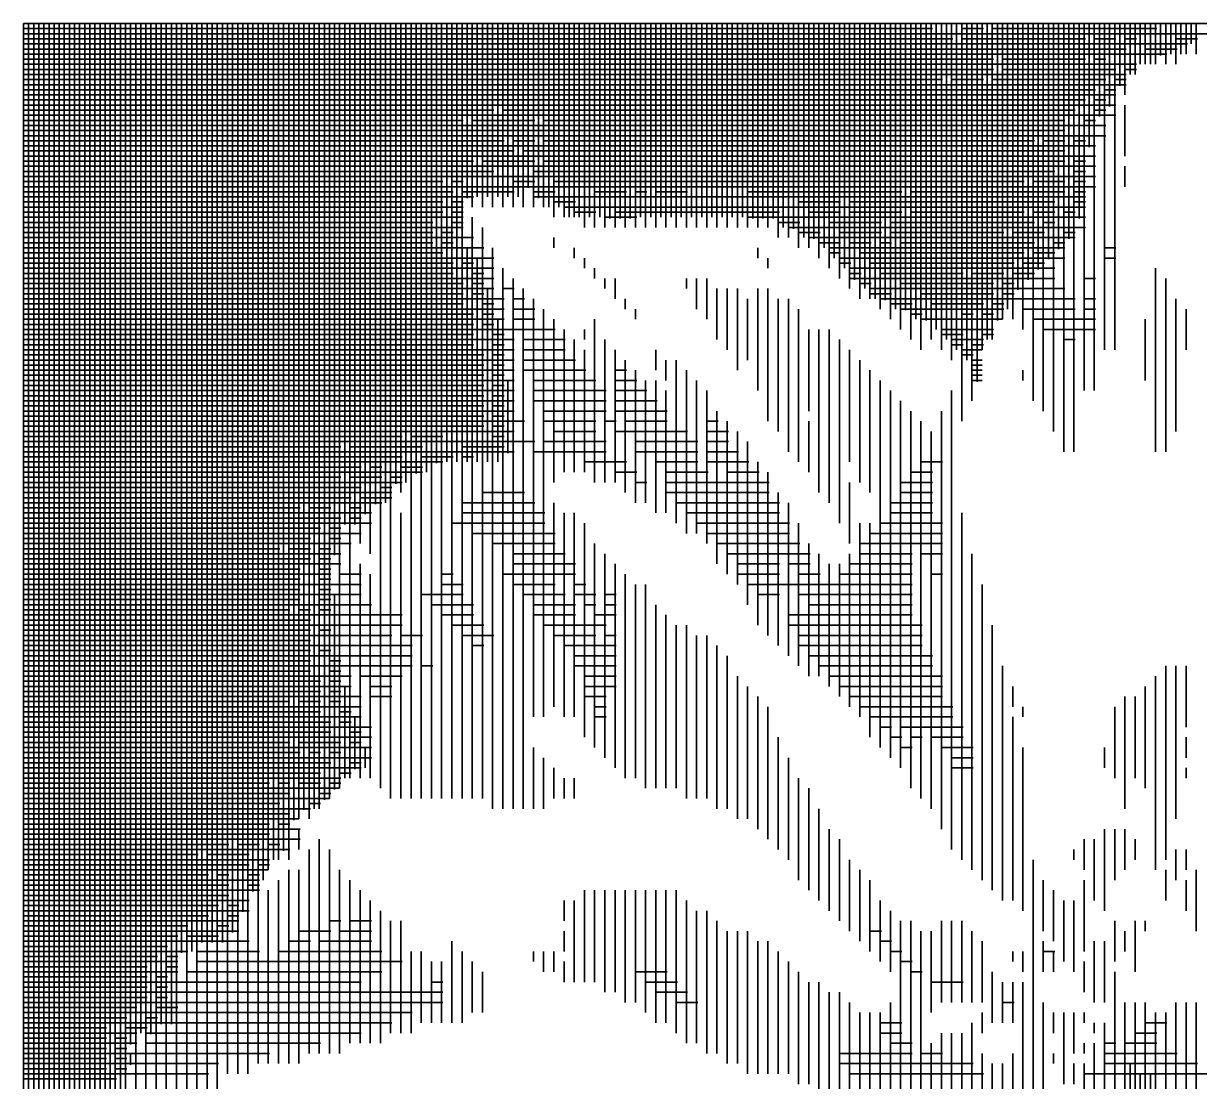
# Model space of a CAD drawing. Header units: inches. Extents: x 0 to 1599, y 1 to 1672.
# Drawn here: x 0 to 922, y 842 to 1672 of the extents above; entities that cross this region are included whole.
import ezdxf

# ---------------------------------------------------------------- set-up
doc = ezdxf.new("R2010")
doc.units = ezdxf.units.IN
doc.header["$MEASUREMENT"] = 0
doc.layers.add('Layer 1', color=7, linetype='Continuous')

msp = doc.modelspace()

# ---------------------------------------------------------------- linework, layer by layer
at = {"layer": 'Layer 1', "color": 7, "lineweight": 35, "true_color": 0xffffff}
for points in [[(0, 1672), (0, 1)], [(0, 1672), (1599, 1672)], [(4, 1672), (4, 1)], [(8, 1672), (8, 1)], [(12, 1672), (12, 1)], [(16, 1672), (16, 1)], [(20, 1672), (20, 1)], [(24, 1672), (24, 1)], [(28, 1672), (28, 1)], [(32, 1672), (32, 1)], [(36, 1672), (36, 1)], [(40, 1672), (40, 1)], [(44, 1672), (44, 1)], [(48, 1672), (48, 1)], [(52, 1672), (52, 1)], [(56, 1672), (56, 1)], [(60, 1672), (60, 1)], [(64, 1672), (64, 1)], [(68, 1672), (68, 1)], [(72, 1672), (72, 1)], [(76, 1672), (76, 1)], [(80, 1672), (80, 1)], [(84, 1672), (84, 871)], [(88, 1672), (88, 1)], [(92, 1672), (92, 880)], [(96, 1672), (96, 1)], [(100, 1672), (100, 879)], [(104, 1672), (104, 1)], [(108, 1672), (108, 887)], [(112, 1672), (112, 1)], [(116, 1672), (116, 887)], [(120, 1672), (120, 1)], [(124, 1672), (124, 943)], [(128, 1672), (128, 1)], [(132, 1672), (132, 944)], [(136, 1672), (136, 1)], [(140, 1672), (140, 951)], [(144, 1672), (144, 1)], [(148, 1672), (148, 951)], [(152, 1672), (152, 736)], [(156, 1672), (156, 951)], [(160, 1672), (160, 848)], [(164, 1672), (164, 959)], [(168, 1672), (168, 848)], [(172, 1672), (172, 975)], [(176, 1672), (176, 848)], [(180, 1672), (180, 991)], [(184, 1672), (184, 856)], [(188, 1672), (188, 1000)], [(192, 1672), (192, 1008)], [(196, 1672), (196, 1016)], [(200, 1672), (200, 1016)], [(204, 1672), (204, 1023)], [(208, 1672), (208, 1016)], [(212, 1672), (212, 1047)], [(216, 1672), (216, 1048)], [(220, 1672), (220, 1055)], [(224, 1672), (224, 1048)], [(228, 1672), (228, 1056)], [(232, 1672), (232, 1056)], [(236, 1672), (236, 1063)], [(240, 1672), (240, 1064)], [(244, 1672), (244, 1255)], [(248, 1672), (248, 1072)], [(252, 1672), (252, 1279)], [(256, 1672), (256, 1080)], [(260, 1672), (260, 1279)], [(264, 1672), (264, 1264)], [(268, 1672), (268, 1287)], [(272, 1672), (272, 1256)], [(276, 1672), (276, 1295)], [(280, 1672), (280, 1072)], [(284, 1672), (284, 1296)], [(288, 1672), (288, 1064)], [(292, 1672), (292, 1311)], [(296, 1672), (296, 1304)], [(300, 1672), (300, 1312)], [(304, 1672), (304, 1064)], [(308, 1672), (308, 1319)], [(312, 1672), (312, 1064)], [(316, 1672), (316, 1320)], [(320, 1672), (320, 1064)], [(324, 1672), (324, 1327)], [(328, 1672), (328, 1064)], [(332, 1672), (332, 1328)], [(336, 1672), (336, 1064)], [(340, 1672), (340, 1328)], [(344, 1672), (344, 1064)], [(348, 1672), (348, 1535)], [(352, 1672), (352, 1528)], [(356, 1672), (356, 1536)], [(360, 1672), (360, 1528)], [(364, 1672), (364, 1536)], [(368, 1672), (368, 1528)], [(372, 1672), (372, 1536)], [(376, 1672), (376, 1528)], [(380, 1672), (380, 1536)], [(384, 1672), (384, 1528)], [(388, 1672), (388, 1536)], [(392, 1672), (392, 1528)], [(396, 1672), (396, 1543)], [(400, 1672), (400, 1528)], [(404, 1672), (404, 1535)], [(408, 1672), (408, 1528)], [(412, 1672), (412, 1528)], [(416, 1672), (416, 1520)], [(420, 1672), (420, 1528)], [(424, 1672), (424, 1520)], [(428, 1672), (428, 1520)], [(432, 1672), (432, 1520)], [(436, 1672), (436, 1520)], [(440, 1672), (440, 1512)], [(444, 1672), (444, 1520)], [(448, 1672), (448, 1512)], [(452, 1672), (452, 1520)], [(456, 1672), (456, 1512)], [(460, 1672), (460, 1519)], [(464, 1672), (464, 1512)], [(468, 1672), (468, 1519)], [(472, 1672), (472, 1512)], [(476, 1672), (476, 1519)], [(480, 1672), (480, 1512)], [(484, 1672), (484, 1520)], [(488, 1672), (488, 1512)], [(492, 1672), (492, 1520)], [(496, 1672), (496, 1512)], [(500, 1672), (500, 1520)], [(504, 1672), (504, 1512)], [(508, 1672), (508, 1520)], [(512, 1672), (512, 1512)], [(516, 1672), (516, 1520)], [(520, 1672), (520, 1512)], [(524, 1672), (524, 1520)], [(528, 1672), (528, 1512)], [(532, 1672), (532, 1520)], [(536, 1672), (536, 1512)], [(540, 1672), (540, 1520)], [(544, 1672), (544, 1512)], [(548, 1672), (548, 1520)], [(552, 1672), (552, 1512)], [(556, 1672), (556, 1520)], [(560, 1672), (560, 1512)], [(564, 1672), (564, 1520)], [(568, 1672), (568, 1512)], [(572, 1672), (572, 1519)], [(576, 1672), (576, 1512)], [(580, 1672), (580, 1519)], [(584, 1672), (584, 1512)], [(588, 1672), (588, 1519)], [(592, 1672), (592, 1504)], [(596, 1672), (596, 1512)], [(600, 1672), (600, 1504)], [(604, 1672), (604, 1511)], [(608, 1672), (608, 1496)], [(612, 1672), (612, 1504)], [(616, 1672), (616, 1496)], [(620, 1672), (620, 1503)], [(624, 1672), (624, 1488)], [(628, 1672), (628, 1496)], [(632, 1672), (632, 1480)], [(636, 1672), (636, 1488)], [(640, 1672), (640, 1472)], [(644, 1672), (644, 1480)], [(648, 1672), (648, 1464)], [(652, 1672), (652, 1471)], [(656, 1672), (656, 1456)], [(660, 1672), (660, 1464)], [(664, 1672), (664, 1456)], [(668, 1672), (668, 1456)], [(672, 1672), (672, 1448)], [(676, 1672), (676, 1455)], [(680, 1672), (680, 1440)], [(684, 1672), (684, 1448)], [(688, 1672), (688, 1432)], [(692, 1672), (692, 1447)], [(696, 1672), (696, 1424)], [(700, 1672), (700, 1440)], [(704, 1672), (704, 1416)], [(708, 1672), (708, 1439)], [(712, 1672), (712, 1424)], [(716, 1672), (716, 1432)], [(720, 1672), (720, 1416)], [(724, 1672), (724, 1424)], [(728, 1672), (728, 1408)], [(732, 1672), (732, 1416)], [(736, 1672), (736, 1360)], [(740, 1672), (740, 1408)], [(744, 1672), (744, 1376)], [(748, 1672), (748, 1391)], [(752, 1672), (752, 1416)], [(756, 1672), (756, 1424)], [(760, 1672), (760, 1424)], [(764, 1672), (764, 1439)], [(768, 1672), (768, 1440)], [(772, 1672), (772, 1448)], [(776, 1672), (776, 1440)], [(780, 1672), (780, 1463)], [(784, 1672), (784, 1432)], [(788, 1672), (788, 1471)], [(792, 1672), (792, 1376)], [(796, 1672), (796, 1479)], [(800, 1672), (800, 1368)], [(804, 1672), (804, 1487)], [(808, 1672), (808, 1352)], [(812, 1672), (812, 1495)], [(816, 1672), (816, 1336)], [(820, 1672), (820, 1503)], [(824, 1672), (824, 1336)], [(828, 1672), (828, 1519)], [(832, 1672), (832, 1384)], [(836, 1672), (836, 1575)], [(840, 1672), (840, 1384)], [(844, 1672), (844, 1599)], [(848, 1672), (848, 1416)], [(852, 1672), (852, 1607)], [(856, 1672), (856, 1416)], [(860, 1672), (860, 1623)], [(864, 1672), (864, 1616)], [(868, 1672), (868, 1632)], [(872, 1672), (872, 1632)], [(876, 1672), (876, 1640)], [(880, 1672), (880, 1640)], [(884, 1672), (884, 1640)], [(888, 1672), (888, 1640)], [(892, 1672), (892, 1647)], [(896, 1672), (896, 1640)], [(900, 1672), (900, 1648)], [(904, 1672), (904, 1640)], [(908, 1672), (908, 1648)], [(912, 1672), (912, 1648)], [(916, 1672), (916, 1656)], [(920, 1672), (920, 1648)], [(0, 1668), (713, 1668)], [(0, 1664), (1599, 1664)], [(736, 1668), (753, 1668)], [(760, 1668), (889, 1668)], [(0, 1660), (729, 1660)], [(0, 1656), (913, 1656)], [(0, 1652), (865, 1652)], [(736, 1660), (833, 1660)], [(840, 1660), (857, 1660)], [(864, 1660), (873, 1660)], [(880, 1652), (905, 1652)], [(904, 1660), (921, 1660)], [(0, 1648), (897, 1648)], [(0, 1644), (761, 1644)], [(768, 1644), (833, 1644)], [(840, 1644), (849, 1644)], [(0, 1640), (873, 1640)], [(0, 1636), (761, 1636)], [(768, 1636), (857, 1636)], [(864, 1636), (873, 1636)], [(0, 1632), (865, 1632)], [(0, 1628), (721, 1628)], [(0, 1624), (865, 1624)], [(728, 1628), (753, 1628)], [(760, 1628), (849, 1628)], [(856, 1628), (865, 1628)], [(0, 1620), (841, 1620)], [(0, 1616), (857, 1616)], [(848, 1620), (857, 1620)], [(0, 1612), (833, 1612)], [(0, 1608), (857, 1608)], [(840, 1612), (849, 1612)], [(864, 1608), (864, 1568)], [(0, 1604), (369, 1604)], [(0, 1600), (857, 1600)], [(0, 1596), (345, 1596)], [(352, 1596), (401, 1596)], [(376, 1604), (825, 1604)], [(408, 1596), (817, 1596)], [(832, 1596), (841, 1596)], [(840, 1604), (849, 1604)], [(0, 1592), (849, 1592)], [(0, 1588), (817, 1588)], [(0, 1584), (849, 1584)], [(0, 1580), (377, 1580)], [(384, 1580), (401, 1580)], [(408, 1580), (793, 1580)], [(800, 1580), (817, 1580)], [(824, 1580), (833, 1580)], [(0, 1576), (841, 1576)], [(0, 1572), (385, 1572)], [(392, 1572), (817, 1572)], [(0, 1568), (841, 1568)], [(0, 1564), (353, 1564)], [(0, 1560), (841, 1560)], [(360, 1564), (401, 1564)], [(408, 1564), (817, 1564)], [(824, 1564), (833, 1564)], [(864, 1560), (864, 1544)], [(0, 1556), (369, 1556)], [(0, 1552), (841, 1552)], [(400, 1556), (809, 1556)], [(824, 1556), (833, 1556)], [(0, 1548), (329, 1548)], [(0, 1544), (841, 1544)], [(336, 1548), (345, 1548)], [(384, 1548), (401, 1548)], [(416, 1548), (785, 1548)], [(792, 1548), (817, 1548)], [(824, 1548), (833, 1548)], [(0, 1540), (337, 1540)], [(0, 1536), (353, 1536)], [(0, 1532), (329, 1532)], [(336, 1532), (345, 1532)], [(344, 1540), (385, 1540)], [(400, 1540), (417, 1540)], [(400, 1536), (833, 1536)], [(416, 1532), (433, 1532)], [(448, 1540), (473, 1540)], [(480, 1540), (489, 1540)], [(496, 1540), (521, 1540)], [(568, 1540), (689, 1540)], [(608, 1532), (641, 1532)], [(648, 1532), (809, 1532)], [(696, 1540), (817, 1540)], [(824, 1540), (833, 1540)], [(824, 1532), (833, 1532)], [(0, 1528), (345, 1528)], [(0, 1524), (329, 1524)], [(336, 1524), (345, 1524)], [(424, 1528), (833, 1528)], [(432, 1524), (449, 1524)], [(464, 1524), (593, 1524)], [(616, 1524), (641, 1524)], [(648, 1524), (689, 1524)], [(696, 1524), (785, 1524)], [(792, 1524), (809, 1524)], [(816, 1524), (825, 1524)], [(0, 1520), (345, 1520)], [(0, 1516), (321, 1516)], [(336, 1516), (345, 1516)], [(352, 1520), (352, 1064)], [(456, 1520), (481, 1520)], [(568, 1520), (833, 1520)], [(592, 1516), (609, 1516)], [(632, 1516), (673, 1516)], [(680, 1516), (793, 1516)], [(800, 1516), (809, 1516)], [(0, 1512), (345, 1512)], [(0, 1508), (321, 1508)], [(0, 1504), (353, 1504)], [(328, 1508), (337, 1508)], [(360, 1512), (360, 1064)], [(416, 1504), (416, 1496)], [(600, 1512), (833, 1512)], [(608, 1508), (625, 1508)], [(616, 1504), (825, 1504)], [(640, 1508), (673, 1508)], [(680, 1508), (769, 1508)], [(776, 1508), (801, 1508)], [(816, 1508), (825, 1508)], [(0, 1500), (321, 1500)], [(0, 1496), (361, 1496)], [(328, 1500), (337, 1500)], [(348, 1496), (348, 1328)], [(368, 1496), (368, 1056)], [(432, 1496), (432, 1488)], [(576, 1496), (576, 1488)], [(624, 1500), (641, 1500)], [(632, 1496), (817, 1496)], [(648, 1500), (665, 1500)], [(672, 1500), (681, 1500)], [(688, 1500), (793, 1500)], [(808, 1500), (817, 1500)], [(848, 1496), (857, 1496)], [(0, 1492), (329, 1492)], [(0, 1488), (369, 1488)], [(356, 1488), (356, 1328)], [(440, 1488), (440, 1480)], [(584, 1488), (584, 1480)], [(632, 1492), (641, 1492)], [(640, 1488), (817, 1488)], [(656, 1492), (785, 1492)], [(792, 1492), (809, 1492)], [(848, 1488), (857, 1488)], [(0, 1484), (337, 1484)], [(0, 1480), (369, 1480)], [(0, 1476), (337, 1476)], [(344, 1484), (353, 1484)], [(352, 1476), (361, 1476)], [(376, 1480), (376, 1056)], [(448, 1480), (448, 1472)], [(640, 1484), (649, 1484)], [(648, 1480), (809, 1480)], [(648, 1476), (657, 1476)], [(664, 1484), (777, 1484)], [(672, 1476), (737, 1476)], [(744, 1476), (769, 1476)], [(776, 1476), (793, 1476)], [(784, 1484), (801, 1484)], [(888, 1480), (888, 1336)], [(0, 1472), (369, 1472)], [(0, 1468), (345, 1468)], [(352, 1468), (361, 1468)], [(384, 1472), (384, 1056)], [(456, 1472), (456, 1464)], [(464, 1472), (464, 1456)], [(520, 1472), (520, 1464)], [(528, 1472), (528, 1448)], [(536, 1472), (536, 1440)], [(648, 1472), (809, 1472)], [(656, 1468), (665, 1468)], [(688, 1468), (761, 1468)], [(768, 1468), (777, 1468)], [(832, 1472), (841, 1472)], [(896, 1472), (896, 1336)], [(0, 1464), (369, 1464)], [(0, 1460), (345, 1460)], [(352, 1460), (361, 1460)], [(364, 1464), (364, 1328)], [(376, 1464), (385, 1464)], [(392, 1464), (392, 1056)], [(544, 1464), (544, 1424)], [(552, 1464), (552, 1416)], [(560, 1464), (560, 1400)], [(576, 1464), (576, 1384)], [(584, 1464), (584, 1360)], [(664, 1464), (817, 1464)], [(664, 1460), (681, 1460)], [(704, 1460), (761, 1460)], [(768, 1460), (777, 1460)], [(0, 1456), (377, 1456)], [(0, 1452), (345, 1452)], [(360, 1452), (369, 1452)], [(384, 1456), (393, 1456)], [(400, 1456), (400, 1128)], [(472, 1456), (472, 1448)], [(568, 1456), (568, 1408)], [(592, 1456), (592, 1352)], [(600, 1456), (600, 1336)], [(672, 1456), (825, 1456)], [(680, 1452), (697, 1452)], [(712, 1452), (753, 1452)], [(760, 1452), (769, 1452)], [(832, 1456), (841, 1456)], [(904, 1456), (904, 1352)], [(0, 1448), (377, 1448)], [(0, 1444), (353, 1444)], [(0, 1440), (377, 1440)], [(360, 1444), (369, 1444)], [(372, 1440), (372, 1328)], [(384, 1448), (401, 1448)], [(384, 1440), (401, 1440)], [(408, 1448), (408, 1128)], [(416, 1440), (416, 1312)], [(448, 1440), (448, 1312)], [(480, 1448), (480, 1440)], [(608, 1448), (608, 1328)], [(688, 1448), (769, 1448)], [(696, 1444), (705, 1444)], [(704, 1440), (768, 1440)], [(736, 1444), (745, 1444)], [(752, 1444), (761, 1444)], [(784, 1448), (825, 1448)], [(792, 1440), (841, 1440)], [(832, 1448), (841, 1448)], [(880, 1440), (880, 1392)], [(912, 1448), (912, 1416)], [(0, 1436), (353, 1436)], [(0, 1432), (417, 1432)], [(360, 1436), (369, 1436)], [(424, 1432), (424, 1320)], [(440, 1432), (440, 1424)], [(616, 1432), (616, 1368)], [(624, 1432), (624, 1304)], [(632, 1432), (632, 1296)], [(720, 1432), (761, 1432)], [(800, 1432), (841, 1432)], [(0, 1428), (353, 1428)], [(0, 1424), (385, 1424)], [(368, 1428), (377, 1428)], [(392, 1424), (425, 1424)], [(432, 1424), (432, 1320)], [(456, 1424), (456, 1312)], [(640, 1424), (640, 1280)], [(720, 1428), (737, 1428)], [(728, 1424), (753, 1424)], [(752, 1428), (761, 1428)], [(816, 1424), (825, 1424)], [(0, 1420), (353, 1420)], [(0, 1416), (385, 1416)], [(0, 1412), (361, 1412)], [(368, 1420), (377, 1420)], [(368, 1412), (377, 1412)], [(392, 1416), (425, 1416)], [(440, 1416), (440, 1320)], [(464, 1416), (464, 1312)], [(496, 1416), (496, 1400)], [(648, 1416), (648, 1328)], [(728, 1420), (737, 1420)], [(736, 1416), (752, 1416)], [(736, 1412), (745, 1412)], [(744, 1420), (753, 1420)], [(0, 1408), (385, 1408)], [(0, 1404), (361, 1404)], [(368, 1404), (377, 1404)], [(392, 1408), (433, 1408)], [(472, 1408), (472, 1304)], [(504, 1408), (504, 1392)], [(512, 1408), (512, 1280)], [(656, 1408), (656, 1312)], [(744, 1408), (752, 1408)], [(744, 1404), (752, 1404)], [(0, 1400), (385, 1400)], [(0, 1396), (361, 1396)], [(368, 1396), (377, 1396)], [(392, 1400), (441, 1400)], [(464, 1400), (473, 1400)], [(480, 1400), (480, 1296)], [(520, 1400), (520, 1272)], [(664, 1400), (664, 1304)], [(744, 1400), (752, 1400)], [(744, 1396), (752, 1396)], [(784, 1400), (784, 1392)], [(0, 1392), (385, 1392)], [(0, 1388), (361, 1388)], [(0, 1384), (385, 1384)], [(368, 1388), (377, 1388)], [(380, 1392), (380, 1335)], [(400, 1392), (449, 1392)], [(400, 1384), (457, 1384)], [(464, 1392), (481, 1392)], [(464, 1384), (489, 1384)], [(488, 1392), (488, 1296)], [(496, 1392), (496, 1288)], [(504, 1384), (504, 1288)], [(528, 1392), (528, 1272)], [(536, 1384), (536, 1264)], [(672, 1392), (672, 1104)], [(680, 1384), (680, 1096)], [(728, 1384), (728, 1024)], [(744, 1392), (752, 1392)], [(0, 1380), (361, 1380)], [(0, 1376), (385, 1376)], [(368, 1380), (377, 1380)], [(400, 1376), (457, 1376)], [(464, 1376), (497, 1376)], [(688, 1376), (688, 1088)], [(0, 1372), (361, 1372)], [(0, 1368), (385, 1368)], [(368, 1372), (377, 1372)], [(408, 1368), (457, 1368)], [(464, 1368), (505, 1368)], [(544, 1368), (544, 1248)], [(696, 1368), (696, 1072)], [(720, 1368), (720, 1040)], [(0, 1364), (361, 1364)], [(0, 1360), (393, 1360)], [(368, 1364), (377, 1364)], [(408, 1360), (449, 1360)], [(456, 1360), (465, 1360)], [(472, 1360), (505, 1360)], [(536, 1360), (545, 1360)], [(552, 1360), (552, 1240)], [(616, 1360), (616, 1320)], [(704, 1360), (704, 1064)], [(0, 1356), (361, 1356)], [(0, 1352), (385, 1352)], [(0, 1348), (297, 1348)], [(304, 1348), (329, 1348)], [(368, 1356), (377, 1356)], [(368, 1348), (377, 1348)], [(416, 1352), (449, 1352)], [(464, 1352), (521, 1352)], [(536, 1352), (553, 1352)], [(560, 1352), (560, 1232)], [(712, 1352), (712, 1056)], [(0, 1344), (401, 1344)], [(0, 1340), (249, 1340)], [(256, 1340), (313, 1340)], [(344, 1340), (377, 1340)], [(408, 1344), (457, 1344)], [(480, 1344), (529, 1344)], [(536, 1344), (553, 1344)], [(568, 1344), (568, 1216)], [(0, 1336), (385, 1336)], [(0, 1332), (297, 1332)], [(312, 1332), (337, 1332)], [(344, 1332), (353, 1332)], [(400, 1336), (457, 1336)], [(480, 1336), (529, 1336)], [(536, 1336), (561, 1336)], [(0, 1328), (329, 1328)], [(0, 1324), (265, 1324)], [(0, 1320), (313, 1320)], [(272, 1324), (281, 1324)], [(296, 1324), (313, 1324)], [(440, 1328), (473, 1328)], [(464, 1320), (481, 1320)], [(496, 1328), (529, 1328)], [(504, 1320), (537, 1320)], [(536, 1328), (569, 1328)], [(552, 1320), (577, 1320)], [(576, 1328), (576, 1200)], [(584, 1320), (584, 1192)], [(696, 1320), (713, 1320)], [(704, 1328), (721, 1328)], [(0, 1316), (249, 1316)], [(0, 1312), (297, 1312)], [(256, 1316), (281, 1316)], [(288, 1316), (297, 1316)], [(480, 1312), (489, 1312)], [(504, 1312), (585, 1312)], [(648, 1312), (648, 1264)], [(688, 1312), (713, 1312)], [(0, 1308), (265, 1308)], [(0, 1304), (289, 1304)], [(280, 1308), (289, 1308)], [(360, 1304), (393, 1304)], [(504, 1304), (585, 1304)], [(592, 1304), (592, 1184)], [(688, 1304), (713, 1304)], [(0, 1300), (257, 1300)], [(0, 1296), (281, 1296)], [(0, 1292), (217, 1292)], [(224, 1292), (241, 1292)], [(256, 1292), (265, 1292)], [(264, 1300), (289, 1300)], [(344, 1296), (401, 1296)], [(416, 1296), (416, 1136)], [(512, 1296), (593, 1296)], [(600, 1296), (600, 1176)], [(680, 1296), (713, 1296)], [(0, 1288), (273, 1288)], [(0, 1284), (249, 1284)], [(256, 1284), (265, 1284)], [(296, 1288), (296, 1064)], [(344, 1288), (409, 1288)], [(424, 1288), (424, 1128)], [(432, 1288), (432, 1128)], [(520, 1288), (593, 1288)], [(680, 1288), (713, 1288)], [(736, 1288), (736, 1016)], [(0, 1280), (273, 1280)], [(0, 1276), (233, 1276)], [(240, 1276), (249, 1276)], [(336, 1280), (409, 1280)], [(440, 1280), (440, 1112)], [(528, 1280), (601, 1280)], [(608, 1280), (608, 1168)], [(656, 1280), (656, 1128)], [(664, 1280), (664, 1112)], [(672, 1280), (721, 1280)], [(0, 1272), (265, 1272)], [(0, 1268), (225, 1268)], [(0, 1264), (257, 1264)], [(240, 1268), (249, 1268)], [(352, 1272), (417, 1272)], [(368, 1264), (417, 1264)], [(448, 1264), (448, 1104)], [(536, 1272), (601, 1272)], [(544, 1264), (609, 1264)], [(616, 1264), (616, 1160)], [(656, 1264), (721, 1264)], [(664, 1272), (721, 1272)], [(0, 1260), (201, 1260)], [(0, 1256), (249, 1256)], [(208, 1260), (225, 1260)], [(232, 1260), (241, 1260)], [(384, 1256), (425, 1256)], [(456, 1256), (456, 1096)], [(552, 1256), (617, 1256)], [(624, 1256), (624, 1160)], [(648, 1256), (648, 1136)], [(656, 1256), (697, 1256)], [(704, 1256), (721, 1256)], [(744, 1256), (744, 1008)], [(0, 1252), (225, 1252)], [(0, 1248), (249, 1248)], [(232, 1252), (241, 1252)], [(264, 1248), (264, 1080)], [(384, 1248), (433, 1248)], [(464, 1248), (464, 1088)], [(560, 1248), (593, 1248)], [(600, 1248), (617, 1248)], [(632, 1248), (632, 1152)], [(640, 1248), (640, 1144)], [(648, 1248), (697, 1248)], [(0, 1244), (217, 1244)], [(0, 1240), (241, 1240)], [(232, 1244), (241, 1244)], [(248, 1240), (265, 1240)], [(272, 1240), (272, 1080)], [(328, 1240), (337, 1240)], [(376, 1240), (433, 1240)], [(472, 1240), (472, 1080)], [(560, 1240), (593, 1240)], [(608, 1240), (625, 1240)], [(640, 1240), (697, 1240)], [(712, 1240), (721, 1240)], [(0, 1236), (217, 1236)], [(0, 1232), (265, 1232)], [(0, 1228), (217, 1228)], [(232, 1236), (241, 1236)], [(232, 1228), (241, 1228)], [(328, 1232), (345, 1232)], [(384, 1232), (417, 1232)], [(432, 1232), (441, 1232)], [(480, 1232), (480, 1080)], [(488, 1232), (488, 1072)], [(568, 1232), (697, 1232)], [(752, 1232), (752, 1000)], [(0, 1224), (265, 1224)], [(0, 1220), (217, 1220)], [(232, 1220), (241, 1220)], [(244, 1224), (244, 1071)], [(312, 1224), (345, 1224)], [(392, 1224), (425, 1224)], [(432, 1224), (449, 1224)], [(456, 1224), (465, 1224)], [(576, 1224), (593, 1224)], [(608, 1224), (697, 1224)], [(0, 1216), (273, 1216)], [(0, 1212), (209, 1212)], [(216, 1212), (225, 1212)], [(232, 1212), (241, 1212)], [(320, 1216), (353, 1216)], [(400, 1216), (433, 1216)], [(440, 1216), (449, 1216)], [(456, 1216), (465, 1216)], [(496, 1216), (496, 1072)], [(616, 1216), (697, 1216)], [(0, 1208), (297, 1208)], [(0, 1204), (225, 1204)], [(0, 1200), (297, 1200)], [(328, 1208), (353, 1208)], [(336, 1200), (361, 1200)], [(400, 1208), (433, 1208)], [(408, 1200), (457, 1200)], [(448, 1208), (465, 1208)], [(504, 1208), (504, 1072)], [(512, 1200), (512, 1072)], [(520, 1200), (520, 1064)], [(600, 1208), (697, 1208)], [(600, 1200), (705, 1200)], [(760, 1200), (760, 992)], [(0, 1196), (225, 1196)], [(0, 1192), (289, 1192)], [(232, 1196), (241, 1196)], [(296, 1192), (313, 1192)], [(344, 1192), (369, 1192)], [(416, 1192), (449, 1192)], [(456, 1192), (465, 1192)], [(528, 1192), (528, 1064)], [(536, 1192), (536, 1064)], [(608, 1192), (705, 1192)], [(0, 1188), (225, 1188)], [(0, 1184), (305, 1184)], [(352, 1184), (361, 1184)], [(424, 1184), (465, 1184)], [(544, 1184), (544, 1056)], [(608, 1184), (705, 1184)], [(0, 1180), (225, 1180)], [(0, 1176), (305, 1176)], [(0, 1172), (225, 1172)], [(232, 1180), (241, 1180)], [(240, 1172), (249, 1172)], [(432, 1176), (465, 1176)], [(552, 1176), (552, 1056)], [(616, 1176), (713, 1176)], [(0, 1168), (305, 1168)], [(0, 1164), (225, 1164)], [(240, 1164), (249, 1164)], [(312, 1168), (321, 1168)], [(432, 1168), (465, 1168)], [(624, 1168), (713, 1168)], [(768, 1168), (768, 984)], [(896, 1168), (896, 1016)], [(904, 1168), (904, 1048)], [(912, 1168), (912, 1120)], [(0, 1160), (257, 1160)], [(0, 1156), (233, 1156)], [(240, 1156), (249, 1156)], [(264, 1160), (297, 1160)], [(440, 1160), (465, 1160)], [(560, 1160), (560, 1048)], [(632, 1160), (721, 1160)], [(888, 1160), (888, 1008)], [(0, 1152), (257, 1152)], [(0, 1148), (233, 1148)], [(0, 1144), (265, 1144)], [(240, 1148), (249, 1148)], [(252, 1152), (252, 1080)], [(272, 1152), (289, 1152)], [(272, 1144), (289, 1144)], [(440, 1152), (465, 1152)], [(440, 1144), (457, 1144)], [(568, 1152), (568, 1048)], [(576, 1144), (576, 1040)], [(640, 1152), (721, 1152)], [(648, 1144), (721, 1144)], [(776, 1152), (776, 1136)], [(864, 1144), (864, 1056)], [(872, 1144), (872, 1080)], [(880, 1152), (880, 1072)], [(0, 1140), (209, 1140)], [(0, 1136), (265, 1136)], [(216, 1140), (233, 1140)], [(240, 1140), (249, 1140)], [(448, 1136), (457, 1136)], [(584, 1136), (584, 1032)], [(656, 1136), (729, 1136)], [(784, 1136), (784, 1128)], [(856, 1136), (856, 1080)], [(0, 1132), (233, 1132)], [(0, 1128), (265, 1128)], [(248, 1132), (257, 1132)], [(260, 1128), (260, 1087)], [(448, 1128), (457, 1128)], [(664, 1128), (729, 1128)], [(776, 1128), (776, 984)], [(0, 1124), (241, 1124)], [(0, 1120), (273, 1120)], [(248, 1124), (257, 1124)], [(672, 1120), (681, 1120)], [(688, 1120), (737, 1120)], [(0, 1116), (241, 1116)], [(0, 1112), (273, 1112)], [(0, 1108), (209, 1108)], [(216, 1108), (249, 1108)], [(256, 1116), (265, 1116)], [(256, 1108), (265, 1108)], [(592, 1112), (592, 1024)], [(680, 1112), (689, 1112)], [(696, 1112), (705, 1112)], [(712, 1112), (737, 1112)], [(912, 1112), (912, 1096)], [(0, 1104), (273, 1104)], [(0, 1100), (217, 1100)], [(224, 1100), (233, 1100)], [(240, 1100), (249, 1100)], [(268, 1104), (268, 1088)], [(400, 1104), (400, 1056)], [(688, 1104), (697, 1104)], [(720, 1104), (745, 1104)], [(784, 1104), (784, 976)], [(848, 1104), (848, 1088)], [(0, 1096), (273, 1096)], [(0, 1092), (241, 1092)], [(256, 1092), (265, 1092)], [(408, 1096), (408, 1056)], [(600, 1096), (600, 1016)], [(728, 1096), (745, 1096)], [(0, 1088), (265, 1088)], [(0, 1084), (233, 1084)], [(0, 1080), (249, 1080)], [(248, 1084), (257, 1084)], [(416, 1088), (416, 1064)], [(424, 1080), (424, 1064)], [(432, 1080), (432, 1064)], [(608, 1080), (608, 1000)], [(728, 1088), (745, 1088)], [(912, 1088), (912, 1080)], [(0, 1076), (193, 1076)], [(0, 1072), (248, 1072)], [(200, 1076), (209, 1076)], [(216, 1076), (233, 1076)], [(240, 1076), (249, 1076)], [(616, 1072), (616, 992)], [(0, 1068), (209, 1068)], [(0, 1064), (240, 1064)], [(232, 1068), (241, 1068)], [(0, 1060), (201, 1060)], [(0, 1056), (225, 1056)], [(0, 1052), (209, 1052)], [(224, 1060), (233, 1060)], [(624, 1056), (624, 984)], [(0, 1048), (216, 1048)], [(0, 1044), (193, 1044)], [(200, 1044), (209, 1044)], [(0, 1040), (217, 1040)], [(0, 1036), (193, 1036)], [(216, 1040), (216, 1024)], [(632, 1040), (632, 976)], [(848, 1040), (848, 976)], [(856, 1040), (856, 1000)], [(864, 1040), (864, 1008)], [(0, 1032), (217, 1032)], [(0, 1028), (161, 1028)], [(0, 1024), (209, 1024)], [(168, 1028), (185, 1028)], [(192, 1028), (201, 1028)], [(224, 1024), (224, 864)], [(232, 1032), (232, 864)], [(240, 1024), (240, 864)], [(640, 1032), (640, 968)], [(824, 1024), (824, 1016)], [(832, 1032), (832, 1008)], [(840, 1032), (840, 984)], [(872, 1032), (872, 1016)], [(904, 1024), (904, 1000)], [(912, 1024), (912, 1008)], [(0, 1020), (137, 1020)], [(0, 1016), (193, 1016)], [(144, 1020), (177, 1020)], [(648, 1016), (648, 960)], [(792, 1016), (792, 832)], [(0, 1012), (177, 1012)], [(0, 1008), (192, 1008)], [(184, 1012), (193, 1012)], [(208, 1008), (208, 856)], [(216, 1008), (216, 856)], [(248, 1008), (248, 864)], [(656, 1008), (656, 952)], [(896, 1008), (896, 984)], [(920, 1008), (920, 960)], [(0, 1004), (145, 1004)], [(0, 1000), (185, 1000)], [(152, 1004), (161, 1004)], [(176, 1004), (185, 1004)], [(200, 1000), (200, 856)], [(256, 1000), (256, 872)], [(664, 1000), (664, 944)], [(800, 1000), (800, 960)], [(832, 1000), (832, 944)], [(912, 1000), (912, 976)], [(0, 996), (161, 996)], [(0, 992), (185, 992)], [(0, 988), (161, 988)], [(176, 996), (185, 996)], [(192, 992), (192, 856)], [(264, 992), (264, 872)], [(440, 992), (440, 920)], [(448, 992), (448, 920)], [(456, 992), (456, 912)], [(464, 992), (464, 912)], [(472, 992), (472, 904)], [(480, 992), (480, 904)], [(488, 992), (488, 896)], [(496, 992), (496, 888)], [(504, 992), (504, 888)], [(512, 992), (512, 880)], [(808, 992), (808, 952)], [(0, 984), (177, 984)], [(0, 980), (153, 980)], [(160, 980), (169, 980)], [(272, 984), (272, 872)], [(424, 984), (424, 968)], [(432, 984), (432, 920)], [(520, 984), (520, 872)], [(672, 984), (672, 936)], [(816, 984), (816, 936)], [(824, 984), (824, 928)], [(0, 976), (177, 976)], [(0, 972), (145, 972)], [(160, 972), (169, 972)], [(280, 976), (280, 872)], [(528, 976), (528, 872)], [(536, 976), (536, 864)], [(680, 976), (680, 928)], [(0, 968), (169, 968)], [(0, 964), (129, 964)], [(0, 960), (169, 960)], [(152, 964), (161, 964)], [(216, 960), (241, 960)], [(240, 968), (249, 968)], [(248, 960), (273, 960)], [(256, 968), (273, 968)], [(288, 968), (288, 880)], [(296, 968), (296, 880)], [(424, 960), (424, 944)], [(544, 968), (544, 864)], [(552, 960), (552, 856)], [(560, 960), (560, 856)], [(568, 960), (568, 848)], [(664, 960), (673, 960)], [(688, 968), (688, 816)], [(696, 968), (696, 824)], [(704, 960), (704, 832)], [(712, 960), (712, 896)], [(720, 968), (720, 904)], [(728, 968), (728, 904)], [(736, 968), (736, 904)], [(744, 960), (744, 904)], [(856, 968), (856, 936)], [(864, 960), (864, 944)], [(872, 968), (872, 928)], [(880, 968), (880, 960)], [(0, 956), (121, 956)], [(0, 952), (177, 952)], [(128, 956), (153, 956)], [(208, 952), (225, 952)], [(232, 952), (273, 952)], [(336, 952), (336, 888)], [(576, 952), (576, 848)], [(584, 952), (584, 848)], [(672, 952), (681, 952)], [(752, 952), (752, 904)], [(800, 952), (800, 928)], [(840, 952), (840, 904)], [(848, 952), (848, 904)], [(0, 948), (113, 948)], [(0, 944), (129, 944)], [(136, 944), (185, 944)], [(200, 944), (281, 944)], [(304, 944), (304, 880)], [(312, 944), (312, 888)], [(344, 944), (344, 888)], [(400, 944), (400, 936)], [(408, 944), (408, 928)], [(416, 944), (416, 928)], [(592, 944), (592, 848)], [(680, 944), (689, 944)], [(776, 944), (776, 936)], [(784, 944), (784, 928)], [(800, 944), (809, 944)], [(808, 944), (808, 928)], [(0, 940), (105, 940)], [(0, 936), (121, 936)], [(0, 932), (97, 932)], [(112, 940), (121, 940)], [(112, 932), (121, 932)], [(136, 936), (297, 936)], [(320, 936), (320, 888)], [(328, 936), (328, 888)], [(352, 936), (352, 896)], [(424, 936), (424, 920)], [(600, 936), (600, 848)], [(688, 936), (697, 936)], [(832, 936), (832, 912)], [(0, 928), (121, 928)], [(0, 924), (97, 924)], [(104, 924), (113, 924)], [(128, 928), (281, 928)], [(360, 928), (360, 896)], [(480, 928), (505, 928)], [(608, 928), (608, 840)], [(696, 928), (705, 928)], [(760, 928), (760, 888)], [(856, 928), (856, 728)], [(0, 920), (265, 920)], [(0, 916), (97, 916)], [(104, 916), (113, 916)], [(320, 920), (329, 920)], [(488, 920), (513, 920)], [(616, 920), (616, 840)], [(624, 920), (624, 624)], [(712, 920), (737, 920)], [(768, 920), (768, 888)], [(776, 920), (776, 888)], [(784, 920), (784, 832)], [(0, 912), (329, 912)], [(0, 908), (97, 908)], [(104, 908), (113, 908)], [(496, 912), (521, 912)], [(632, 912), (632, 752)], [(640, 912), (640, 768)], [(0, 904), (329, 904)], [(0, 900), (89, 900)], [(0, 896), (305, 896)], [(104, 900), (121, 900)], [(512, 904), (529, 904)], [(648, 904), (648, 784)], [(656, 896), (656, 792)], [(664, 896), (664, 808)], [(672, 896), (672, 808)], [(680, 904), (680, 816)], [(752, 896), (752, 880)], [(768, 904), (777, 904)], [(800, 904), (800, 752)], [(808, 896), (808, 880)], [(816, 896), (816, 840)], [(824, 896), (824, 864)], [(832, 896), (832, 888)], [(864, 904), (864, 632)], [(872, 904), (872, 704)], [(880, 904), (880, 696)], [(888, 896), (888, 576)], [(896, 896), (896, 712)], [(904, 904), (904, 712)], [(912, 904), (912, 688)], [(920, 904), (920, 712)], [(0, 892), (81, 892)], [(0, 888), (289, 888)], [(96, 892), (105, 892)], [(672, 888), (689, 888)], [(744, 888), (744, 368)], [(840, 888), (840, 880)], [(848, 888), (848, 752)], [(880, 888), (897, 888)], [(0, 884), (65, 884)], [(0, 880), (89, 880)], [(80, 884), (97, 884)], [(96, 880), (265, 880)], [(672, 880), (689, 880)], [(720, 880), (720, 832)], [(728, 880), (728, 832)], [(736, 880), (736, 376)], [(872, 880), (889, 880)], [(0, 876), (65, 876)], [(0, 872), (89, 872)], [(0, 868), (65, 868)], [(72, 876), (81, 876)], [(72, 868), (81, 868)], [(96, 872), (233, 872)], [(680, 872), (697, 872)], [(712, 872), (712, 832)], [(832, 872), (832, 864)], [(840, 872), (840, 768)], [(848, 872), (857, 872)], [(864, 872), (889, 872)], [(0, 864), (193, 864)], [(0, 860), (65, 860)], [(72, 860), (81, 860)], [(84, 864), (84, 855)], [(640, 864), (697, 864)], [(704, 864), (721, 864)], [(752, 864), (752, 432)], [(776, 864), (776, 584)], [(808, 864), (808, 856)], [(848, 864), (905, 864)], [(0, 856), (153, 856)], [(0, 852), (65, 852)], [(72, 852), (81, 852)], [(640, 856), (745, 856)], [(760, 856), (760, 488)], [(768, 856), (768, 576)], [(824, 856), (824, 840)], [(832, 856), (832, 832)], [(848, 856), (921, 856)], [(868, 856), (868, 783)], [(0, 848), (145, 848)], [(0, 844), (73, 844)], [(648, 848), (753, 848)], [(832, 848), (937, 848)], [(876, 848), (876, 775)], [(884, 848), (884, 767)]]:
    msp.add_lwpolyline(points, dxfattribs=at)

doc.saveas('drawing.dxf')
